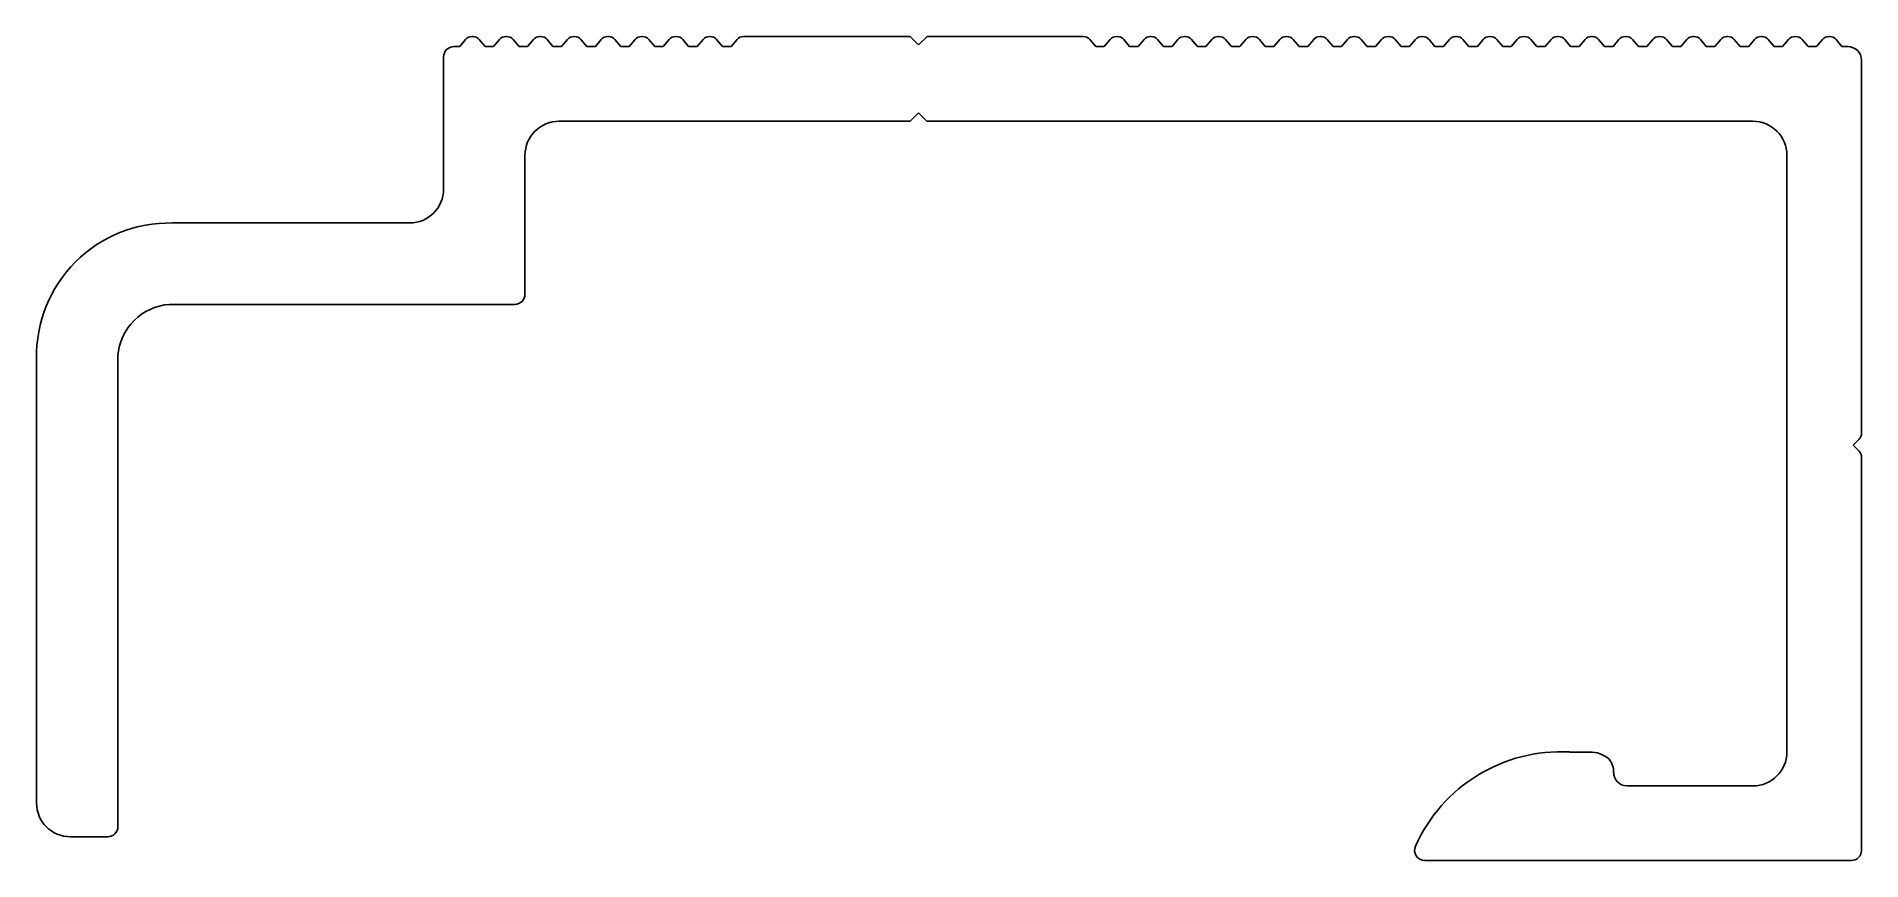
# Model space of a CAD drawing. Extents: x 3621.3 to 3675.1, y 2184.4 to 2208.7.
import ezdxf

# ---------------------------------------------------------------- set-up
doc = ezdxf.new("R2010")
doc.units = 0
doc.layers.get('0').update_dxf_attribs({"linetype": 'CONTINUOUS'})

msp = doc.modelspace()

# ---------------------------------------------------------------- linework, layer by layer
for p, q in [((3633.807, 2208.356), (3633.982, 2208.566)), ((3634.174, 2208.656), (3634.182, 2208.656)), ((3634.19, 2208.656), (3634.182, 2208.656)), ((3634.557, 2208.356), (3634.382, 2208.566)), ((3634.807, 2208.356), (3634.982, 2208.566)), ((3635.174, 2208.656), (3635.19, 2208.656)), ((3635.557, 2208.356), (3635.382, 2208.566)), ((3635.807, 2208.356), (3635.982, 2208.566)), ((3636.174, 2208.656), (3636.182, 2208.656)), ((3636.19, 2208.656), (3636.182, 2208.656)), ((3636.557, 2208.356), (3636.382, 2208.566)), ((3636.807, 2208.356), (3636.982, 2208.566)), ((3637.174, 2208.656), (3637.19, 2208.656)), ((3637.557, 2208.356), (3637.382, 2208.566)), ((3637.807, 2208.356), (3637.982, 2208.566)), ((3638.174, 2208.656), (3638.19, 2208.656)), ((3638.557, 2208.356), (3638.382, 2208.566)), ((3638.807, 2208.356), (3638.982, 2208.566)), ((3639.174, 2208.656), (3639.19, 2208.656)), ((3639.557, 2208.356), (3639.382, 2208.566)), ((3639.807, 2208.356), (3639.982, 2208.566)), ((3640.174, 2208.656), (3640.182, 2208.656)), ((3640.19, 2208.656), (3640.182, 2208.656)), ((3640.557, 2208.356), (3640.382, 2208.566)), ((3640.807, 2208.356), (3640.982, 2208.566)), ((3641.174, 2208.656), (3641.19, 2208.656)), ((3641.557, 2208.356), (3641.382, 2208.566)), ((3641.807, 2208.356), (3641.982, 2208.566)), ((3647.084, 2208.656), (3642.174, 2208.656)), ((3647.084, 2208.656), (3647.334, 2208.406)), ((3647.584, 2208.656), (3647.334, 2208.406)), ((3652.19, 2208.656), (3647.584, 2208.656)), ((3652.557, 2208.356), (3652.382, 2208.566)), ((3652.807, 2208.356), (3652.982, 2208.566)), ((3653.174, 2208.656), (3653.19, 2208.656)), ((3653.557, 2208.356), (3653.382, 2208.566)), ((3653.807, 2208.356), (3653.982, 2208.566)), ((3654.174, 2208.656), (3654.182, 2208.656)), ((3654.19, 2208.656), (3654.182, 2208.656)), ((3654.557, 2208.356), (3654.382, 2208.566)), ((3654.807, 2208.356), (3654.982, 2208.566)), ((3655.174, 2208.656), (3655.19, 2208.656)), ((3655.557, 2208.356), (3655.382, 2208.566)), ((3655.807, 2208.356), (3655.982, 2208.566)), ((3656.174, 2208.656), (3656.19, 2208.656)), ((3656.557, 2208.356), (3656.382, 2208.566)), ((3656.807, 2208.356), (3656.982, 2208.566)), ((3657.174, 2208.656), (3657.19, 2208.656)), ((3657.557, 2208.356), (3657.382, 2208.566)), ((3657.807, 2208.356), (3657.982, 2208.566)), ((3658.174, 2208.656), (3658.19, 2208.656)), ((3658.557, 2208.356), (3658.382, 2208.566)), ((3658.807, 2208.356), (3658.982, 2208.566)), ((3659.174, 2208.656), (3659.19, 2208.656)), ((3659.557, 2208.356), (3659.382, 2208.566)), ((3659.807, 2208.356), (3659.982, 2208.566)), ((3660.174, 2208.656), (3660.19, 2208.656)), ((3660.557, 2208.356), (3660.382, 2208.566)), ((3660.807, 2208.356), (3660.982, 2208.566)), ((3661.174, 2208.656), (3661.19, 2208.656)), ((3661.557, 2208.356), (3661.382, 2208.566)), ((3661.807, 2208.356), (3661.982, 2208.566)), ((3662.174, 2208.656), (3662.19, 2208.656)), ((3662.557, 2208.356), (3662.382, 2208.566)), ((3662.807, 2208.356), (3662.982, 2208.566)), ((3663.174, 2208.656), (3663.19, 2208.656)), ((3663.557, 2208.356), (3663.382, 2208.566)), ((3663.807, 2208.356), (3663.982, 2208.566)), ((3664.174, 2208.656), (3664.182, 2208.656)), ((3664.19, 2208.656), (3664.182, 2208.656)), ((3664.557, 2208.356), (3664.382, 2208.566)), ((3664.807, 2208.356), (3664.982, 2208.566)), ((3665.174, 2208.656), (3665.19, 2208.656)), ((3665.557, 2208.356), (3665.382, 2208.566)), ((3665.807, 2208.356), (3665.982, 2208.566)), ((3666.174, 2208.656), (3666.182, 2208.656)), ((3666.19, 2208.656), (3666.182, 2208.656)), ((3666.557, 2208.356), (3666.382, 2208.566)), ((3666.807, 2208.356), (3666.982, 2208.566)), ((3667.174, 2208.656), (3667.19, 2208.656)), ((3667.557, 2208.356), (3667.382, 2208.566)), ((3667.807, 2208.356), (3667.982, 2208.566)), ((3668.174, 2208.656), (3668.182, 2208.656)), ((3668.19, 2208.656), (3668.182, 2208.656)), ((3668.557, 2208.356), (3668.382, 2208.566)), ((3668.807, 2208.356), (3668.982, 2208.566)), ((3669.174, 2208.656), (3669.19, 2208.656)), ((3669.557, 2208.356), (3669.382, 2208.566)), ((3669.807, 2208.356), (3669.982, 2208.566)), ((3670.174, 2208.656), (3670.182, 2208.656)), ((3670.19, 2208.656), (3670.182, 2208.656)), ((3670.557, 2208.356), (3670.382, 2208.566)), ((3670.807, 2208.356), (3670.982, 2208.566)), ((3671.174, 2208.656), (3671.19, 2208.656)), ((3671.557, 2208.356), (3671.382, 2208.566)), ((3671.807, 2208.356), (3671.982, 2208.566)), ((3672.174, 2208.656), (3672.19, 2208.656)), ((3672.557, 2208.356), (3672.382, 2208.566)), ((3672.807, 2208.356), (3672.982, 2208.566)), ((3673.174, 2208.656), (3673.182, 2208.656)), ((3673.19, 2208.656), (3673.182, 2208.656)), ((3673.557, 2208.356), (3673.382, 2208.566)), ((3673.807, 2208.356), (3673.982, 2208.566)), ((3674.174, 2208.656), (3674.19, 2208.656)), ((3674.557, 2208.356), (3674.382, 2208.566)), ((3633.332, 2208.056), (3633.332, 2204.156)), ((3633.807, 2208.356), (3633.632, 2208.356)), ((3634.682, 2208.356), (3634.557, 2208.356)), ((3634.807, 2208.356), (3634.682, 2208.356)), ((3635.682, 2208.356), (3635.557, 2208.356)), ((3635.807, 2208.356), (3635.682, 2208.356)), ((3636.682, 2208.356), (3636.557, 2208.356)), ((3636.807, 2208.356), (3636.682, 2208.356)), ((3637.682, 2208.356), (3637.557, 2208.356)), ((3637.807, 2208.356), (3637.682, 2208.356)), ((3638.682, 2208.356), (3638.557, 2208.356)), ((3638.807, 2208.356), (3638.682, 2208.356)), ((3639.682, 2208.356), (3639.557, 2208.356)), ((3639.807, 2208.356), (3639.682, 2208.356)), ((3640.682, 2208.356), (3640.557, 2208.356)), ((3640.807, 2208.356), (3640.682, 2208.356)), ((3641.682, 2208.356), (3641.557, 2208.356)), ((3641.807, 2208.356), (3641.682, 2208.356)), ((3652.682, 2208.356), (3652.557, 2208.356)), ((3652.807, 2208.356), (3652.682, 2208.356)), ((3653.682, 2208.356), (3653.557, 2208.356)), ((3653.807, 2208.356), (3653.682, 2208.356)), ((3654.682, 2208.356), (3654.557, 2208.356)), ((3654.807, 2208.356), (3654.682, 2208.356)), ((3655.682, 2208.356), (3655.557, 2208.356)), ((3655.807, 2208.356), (3655.682, 2208.356)), ((3656.682, 2208.356), (3656.557, 2208.356)), ((3656.807, 2208.356), (3656.682, 2208.356)), ((3657.682, 2208.356), (3657.557, 2208.356)), ((3657.807, 2208.356), (3657.682, 2208.356)), ((3658.682, 2208.356), (3658.557, 2208.356)), ((3658.807, 2208.356), (3658.682, 2208.356)), ((3659.682, 2208.356), (3659.557, 2208.356)), ((3659.807, 2208.356), (3659.682, 2208.356)), ((3660.682, 2208.356), (3660.557, 2208.356)), ((3660.807, 2208.356), (3660.682, 2208.356)), ((3661.682, 2208.356), (3661.557, 2208.356)), ((3661.807, 2208.356), (3661.682, 2208.356)), ((3662.682, 2208.356), (3662.557, 2208.356)), ((3662.807, 2208.356), (3662.682, 2208.356)), ((3663.682, 2208.356), (3663.557, 2208.356)), ((3663.807, 2208.356), (3663.682, 2208.356)), ((3664.682, 2208.356), (3664.557, 2208.356)), ((3664.807, 2208.356), (3664.682, 2208.356)), ((3665.682, 2208.356), (3665.557, 2208.356)), ((3665.807, 2208.356), (3665.682, 2208.356)), ((3666.682, 2208.356), (3666.557, 2208.356)), ((3666.807, 2208.356), (3666.682, 2208.356)), ((3667.682, 2208.356), (3667.557, 2208.356)), ((3667.807, 2208.356), (3667.682, 2208.356)), ((3668.682, 2208.356), (3668.557, 2208.356)), ((3668.807, 2208.356), (3668.682, 2208.356)), ((3669.682, 2208.356), (3669.557, 2208.356)), ((3669.807, 2208.356), (3669.682, 2208.356)), ((3670.682, 2208.356), (3670.557, 2208.356)), ((3670.807, 2208.356), (3670.682, 2208.356)), ((3671.682, 2208.356), (3671.557, 2208.356)), ((3671.807, 2208.356), (3671.682, 2208.356)), ((3672.682, 2208.356), (3672.557, 2208.356)), ((3672.807, 2208.356), (3672.682, 2208.356)), ((3673.682, 2208.356), (3673.557, 2208.356)), ((3673.807, 2208.356), (3673.682, 2208.356)), ((3674.732, 2208.356), (3674.557, 2208.356)), ((3675.132, 2196.96), (3675.132, 2207.956)), ((3647.082, 2206.156), (3647.334, 2206.406)), ((3647.334, 2206.406), (3647.582, 2206.156)), ((3636.732, 2206.156), (3647.082, 2206.156)), ((3647.582, 2206.156), (3671.932, 2206.156)), ((3635.732, 2201.056), (3635.732, 2205.156)), ((3672.932, 2205.156), (3672.932, 2187.556)), ((3632.332, 2203.156), (3625.332, 2203.156)), ((3625.252, 2200.756), (3635.432, 2200.756)), ((3621.332, 2199.156), (3621.332, 2186.056)), ((3623.732, 2185.356), (3623.732, 2199.239)), ((3674.882, 2196.606), (3675.059, 2196.783)), ((3675.059, 2196.429), (3674.882, 2196.606)), ((3675.132, 2184.656), (3675.132, 2196.253)), ((3667.107, 2187.556), (3666.519, 2187.556)), ((3671.932, 2186.556), (3668.211, 2186.556)), ((3622.332, 2185.056), (3623.432, 2185.056)), ((3662.258, 2184.356), (3674.832, 2184.356))]:
    msp.add_line(p, q)
for centre, radius, start, end in [((3634.174, 2208.406), 0.25, 90, 140.1944), ((3634.19, 2208.406), 0.25, 39.8056, 90), ((3635.174, 2208.406), 0.25, 90, 140.1944), ((3635.19, 2208.406), 0.25, 39.8056, 90), ((3636.174, 2208.406), 0.25, 90, 140.1944), ((3636.19, 2208.406), 0.25, 39.8056, 90), ((3637.174, 2208.406), 0.25, 90, 140.1944), ((3637.19, 2208.406), 0.25, 39.8056, 90), ((3638.174, 2208.406), 0.25, 90, 140.1944), ((3638.19, 2208.406), 0.25, 39.8056, 90), ((3639.174, 2208.406), 0.25, 90, 140.1944), ((3639.19, 2208.406), 0.25, 39.8056, 90), ((3640.174, 2208.406), 0.25, 90, 140.1944), ((3640.19, 2208.406), 0.25, 39.8056, 90), ((3641.174, 2208.406), 0.25, 90, 140.1944), ((3641.19, 2208.406), 0.25, 39.8056, 90), ((3642.174, 2208.406), 0.25, 90, 140.1944), ((3652.19, 2208.406), 0.25, 39.8056, 90), ((3653.174, 2208.406), 0.25, 90, 140.1944), ((3653.19, 2208.406), 0.25, 39.8056, 90), ((3654.174, 2208.406), 0.25, 90, 140.1944), ((3654.19, 2208.406), 0.25, 39.8056, 90), ((3655.174, 2208.406), 0.25, 90, 140.1944), ((3655.19, 2208.406), 0.25, 39.8056, 90), ((3656.174, 2208.406), 0.25, 90, 140.1944), ((3656.19, 2208.406), 0.25, 39.8056, 90), ((3657.174, 2208.406), 0.25, 90, 140.1944), ((3657.19, 2208.406), 0.25, 39.8056, 90), ((3658.174, 2208.406), 0.25, 90, 140.1944), ((3658.19, 2208.406), 0.25, 39.8056, 90), ((3659.174, 2208.406), 0.25, 90, 140.1944), ((3659.19, 2208.406), 0.25, 39.8056, 90), ((3660.174, 2208.406), 0.25, 90, 140.1944), ((3660.19, 2208.406), 0.25, 39.8056, 90), ((3661.174, 2208.406), 0.25, 90, 140.1944), ((3661.19, 2208.406), 0.25, 39.8056, 90), ((3662.174, 2208.406), 0.25, 90, 140.1944), ((3662.19, 2208.406), 0.25, 39.8056, 90), ((3663.174, 2208.406), 0.25, 90, 140.1944), ((3663.19, 2208.406), 0.25, 39.8056, 90), ((3664.174, 2208.406), 0.25, 90, 140.1944), ((3664.19, 2208.406), 0.25, 39.8056, 90), ((3665.174, 2208.406), 0.25, 90, 140.1944), ((3665.19, 2208.406), 0.25, 39.8056, 90), ((3666.174, 2208.406), 0.25, 90, 140.1944), ((3666.19, 2208.406), 0.25, 39.8056, 90), ((3667.174, 2208.406), 0.25, 90, 140.1944), ((3667.19, 2208.406), 0.25, 39.8056, 90), ((3668.174, 2208.406), 0.25, 90, 140.1944), ((3668.19, 2208.406), 0.25, 39.8056, 90), ((3669.174, 2208.406), 0.25, 90, 140.1944), ((3669.19, 2208.406), 0.25, 39.8056, 90), ((3670.174, 2208.406), 0.25, 90, 140.1944), ((3670.19, 2208.406), 0.25, 39.8056, 90), ((3671.174, 2208.406), 0.25, 90, 140.1944), ((3671.19, 2208.406), 0.25, 39.8056, 90), ((3672.174, 2208.406), 0.25, 90, 140.1944), ((3672.19, 2208.406), 0.25, 39.8056, 90), ((3673.174, 2208.406), 0.25, 90, 140.1944), ((3673.19, 2208.406), 0.25, 39.8056, 90), ((3674.174, 2208.406), 0.25, 90, 140.1944), ((3674.19, 2208.406), 0.25, 39.8056, 90), ((3633.632, 2208.056), 0.3, 90, 180), ((3674.732, 2207.956), 0.4, 0, 90), ((3636.732, 2205.156), 1, 90, 180), ((3671.932, 2205.156), 1, 0, 90), ((3632.332, 2204.156), 1, 270, 0), ((3625.255, 2199.234), 3.923, 88.8684, 181.1316), ((3635.432, 2201.056), 0.3, 270, 0), ((3625.365, 2199.123), 1.637, 93.9444, 175.9465), ((3674.882, 2196.96), 0.25, 315, 0), ((3674.882, 2196.253), 0.25, 0, 45), ((3666.266, 2182.879), 4.684, 86.8947, 156.0865), ((3667.133, 2186.723), 0.833, 47.7792, 91.7856), ((3671.932, 2187.556), 1, 270, 360), ((3667.25, 2186.973), 0.575, 357.6501, 39.7327), ((3668.222, 2186.952), 0.396, 180.4967, 268.4948), ((3622.332, 2186.056), 1, 180, 270), ((3623.432, 2185.356), 0.3, 270, 360), ((3662.258, 2184.656), 0.3, 156.0865, 270), ((3674.832, 2184.656), 0.3, 270, 360)]:
    msp.add_arc(centre, radius, start, end)

doc.saveas('drawing.dxf')
